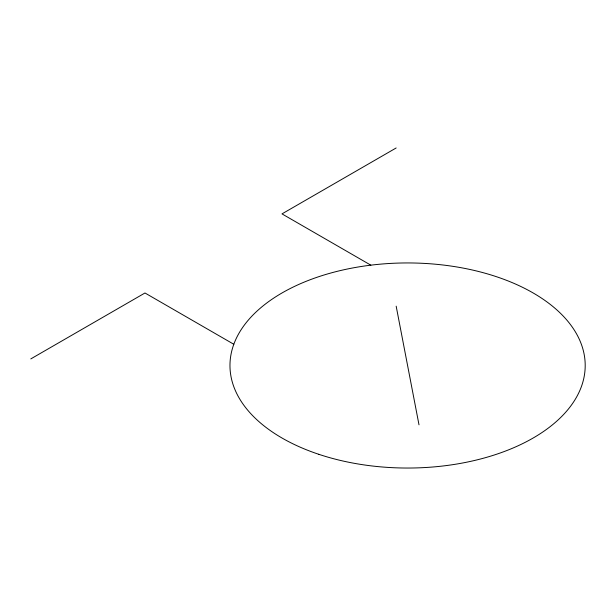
<?xml version="1.0" encoding="UTF-8"?>
<svg xmlns="http://www.w3.org/2000/svg" width="616" height="616" viewBox="0 0 616 616"><rect width="100%" height="100%" fill="white"/><g stroke="black" fill="none" stroke-linecap="round" stroke-linejoin="round"><path stroke-width="0.92" d="M30.8 358.905L144.976 292.985L233.81 344.267M396.165 147.963L281.989 213.883L370.824 265.165M396.165 306.167L419.003 424.824M318.772 454.3A177.616 102.549 0 0 0 585.2 365.496A177.616 102.549 0 0 0 318.772 276.684A177.616 102.549 0 0 0 318.772 454.3"/></g></svg>
